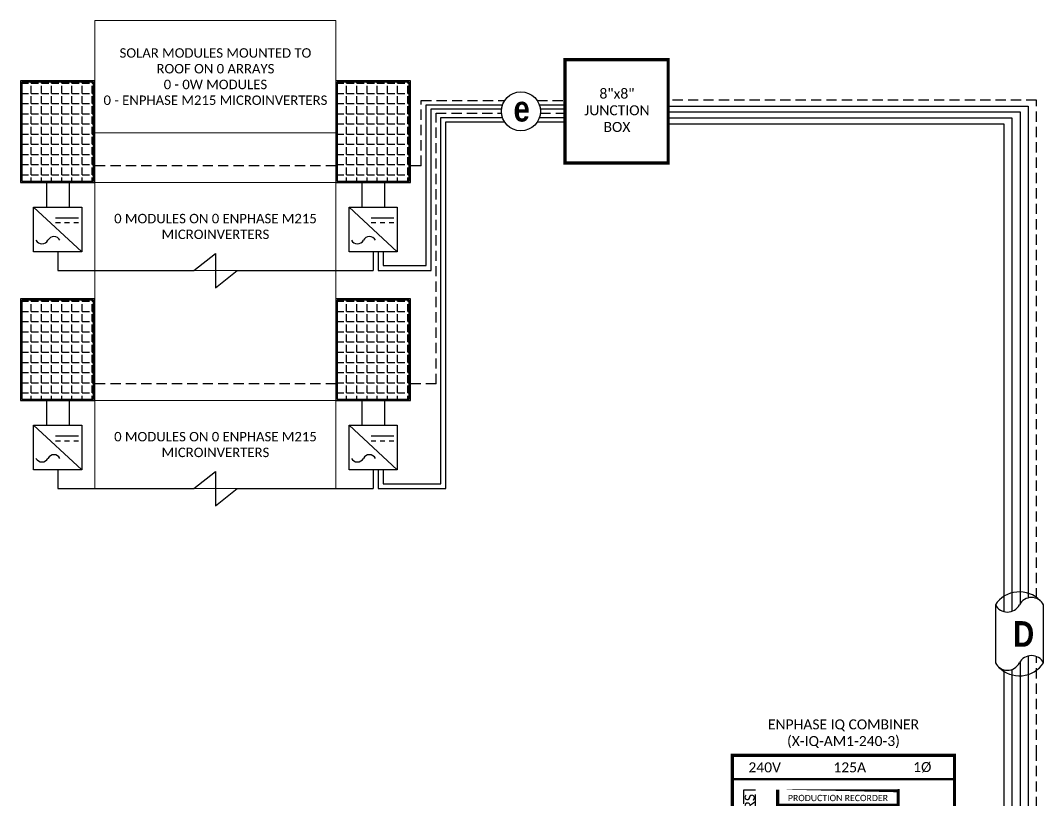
# Model space of a CAD drawing. Header units: feet. Extents: x 11968 to 12503, y 15297 to 15867.
# Drawn here: x 12128.4 to 12502.7, y 15582 to 15867.3 of the extents above; entities that cross this region are included whole.
import ezdxf

# ---------------------------------------------------------------- set-up
doc = ezdxf.new("R2010")
doc.units = ezdxf.units.FT
doc.header["$MEASUREMENT"] = 0
doc.linetypes.add('DASHED', pattern=[0.75, 0.5, -0.25])
doc.linetypes.add('HIDDEN', pattern=[0.375, 0.25, -0.125])
for name, color, linetype in [('E - MODULE', 7, 'Continuous'), ('ONE LINE BLOCKS', 7, 'Continuous'), ('TABLES', 7, 'Continuous'), ('TEXT', 7, 'Continuous'), ('Z - TITLEBLOCK TXT', 7, 'Continuous')]:
    doc.layers.add(name, color=color, linetype=linetype)
doc.styles.add('ONE LINE TXT', font='techb___.ttf')
doc.styles.get("Standard").update_dxf_attribs({"font": 'calibri.ttf'})

# ---------------------------------------------------------------- blocks, each defined once
blk = doc.blocks.new('*T27')
at = {"layer": 'Defpoints', "color": 8, "linetype": 'ByBlock', "lineweight": 0, "transparency": 16777216}
for p, q in [((0, 0), (88.16386767174117, 0)), ((0, 0), (0, -171.2132241355685)), ((88.16386767174117, 0), (88.16386767174117, -171.2132241355685)), ((0, -41.07609801769286), (88.16386767174117, -41.07609801769286)), ((0, -59.23865719003152), (88.16386767174117, -59.23865719003152)), ((0, -91.4600930094839), (88.16386767174117, -91.4600930094839)), ((0, -138.9917883161179), (88.16386767174117, -138.9917883161179)), ((0, -171.2132241355685), (88.16386767174117, -171.2132241355685))]:
    blk.add_line(p, q, dxfattribs=at)
at = {"color": 0, "linetype": 'Continuous', "transparency": 16777216, "char_height": 3.454398339822651, "width": 83.57399169750818, "attachment_point": 5}
for s, insert in [('{\\fCalibri|b0|i0|c0;SOLAR MODULES MOUNTED TO ROOF ON 0 ARRAYS^J0 - 0W MODULES^J0 - ENPHASE M215 MICROINVERTERS', (44.08193383587059, -20.53804900884643)), ('{\\fCalibri|b0|i0|c0;', (44.08193383587059, -50.15737760386401)), ('{\\fCalibri|b0|i0|c0;0 MODULES ON 0 ENPHASE M215 MICROINVERTERS', (44.08193383587059, -75.3493750997568)), ('{\\fCalibri|b0|i0|c0;', (44.08193383587059, -115.2259406628018)), ('{\\fCalibri|b0|i0|c0;0 MODULES ON 0 ENPHASE M215 MICROINVERTERS', (44.08193383587059, -155.1025062258432))]:
    blk.add_mtext(s, dxfattribs=dict(at, insert=insert))
blk = doc.blocks.new('8x8box')
at = {"lineweight": 50, "const_width": 1.185332763664635}
blk.add_lwpolyline([(37.78118564276792, 0), (0, 0), (0, 37.78118564293254), (37.78118564276792, 37.78118564293254)], close=True, dxfattribs=at)
at = {"color": 1, "insert": (19.03384073957204, 19.25851695775782), "char_height": 3.65759824216516, "attachment_point": 5}
blk.add_mtext_dynamic_manual_height_columns('8"x8"  JUNCTION BOX ', width=0.4766917546635341, gutter_width=7.170123602891181, heights=[0], dxfattribs=at)
blk = doc.blocks.new('ENPHASE COMBINER 2 CKT')
h = blk.add_hatch(color=1)
h.dxf.hatch_style = 1
h.paths.add_polyline_path([(80.12294439614925, 122.7809339345404), (80.89259607750864, 122.7809339345404), (80.89259607750864, 119.7035364200055), (80.12294439614925, 119.7035364200055)])
h.paths.add_polyline_path([(75.8433378523041, 123.1046861636132), (76.6129895336635, 123.1046861636132), (76.6129895336635, 119.3747755325967), (75.8433378523041, 119.3747755325967)])
at = {"layer": 'ONE LINE BLOCKS', "linetype": 'Continuous'}
h = blk.add_hatch(color=1, dxfattribs=at)
h.dxf.hatch_style = 1
edge = h.paths.add_edge_path()
edge.add_arc((52.79751627004589, 104.4065648462492), 0.2909504558996183, 0, 360)
h = blk.add_hatch(color=1, dxfattribs=at)
h.dxf.hatch_style = 1
edge = h.paths.add_edge_path()
edge.add_arc((52.79751627004589, 101.0276179600842), 0.2909504558996183, 0, 360)
h = blk.add_hatch(color=1, dxfattribs=at)
h.dxf.hatch_style = 1
edge = h.paths.add_edge_path()
edge.add_arc((59.47412558006181, 104.4065648462492), 0.2909504558996183, 0, 360)
h = blk.add_hatch(color=1, dxfattribs=at)
h.dxf.hatch_style = 1
edge = h.paths.add_edge_path()
edge.add_arc((59.47412558006181, 101.0276179600842), 0.2909504558996183, 0, 360)
h = blk.add_hatch(color=1, dxfattribs=at)
h.dxf.hatch_style = 1
edge = h.paths.add_edge_path()
edge.add_arc((52.79751627033693, 60.7256110232629), 0.2909504558996183, 0, 360)
h = blk.add_hatch(color=1, dxfattribs=at)
h.dxf.hatch_style = 1
edge = h.paths.add_edge_path()
edge.add_arc((59.4741255803383, 60.7256110232629), 0.2909504558996183, 0, 360)
h = blk.add_hatch(color=1, dxfattribs=at)
h.dxf.hatch_style = 1
edge = h.paths.add_edge_path()
edge.add_arc((52.79751627033693, 57.34666413709783), 0.2909504558996183, 0, 360)
h = blk.add_hatch(color=1, dxfattribs=at)
h.dxf.hatch_style = 1
edge = h.paths.add_edge_path()
edge.add_arc((59.4741255803383, 57.34666413709783), 0.2909504558996183, 0, 360)
h = blk.add_hatch(color=1, dxfattribs=at)
h.dxf.hatch_style = 1
edge = h.paths.add_edge_path()
edge.add_arc((52.79751627033693, 46.16529308230383), 0.2909504558996183, 0, 360)
h = blk.add_hatch(color=1, dxfattribs=at)
h.dxf.hatch_style = 1
edge = h.paths.add_edge_path()
edge.add_arc((59.4741255803383, 46.16529308230383), 0.2909504558996183, 0, 360)
h = blk.add_hatch(color=1, dxfattribs=at)
h.dxf.hatch_style = 1
edge = h.paths.add_edge_path()
edge.add_arc((52.79751627033693, 42.78634619613877), 0.2909504558996183, 0, 360)
h = blk.add_hatch(color=1, dxfattribs=at)
h.dxf.hatch_style = 1
edge = h.paths.add_edge_path()
edge.add_arc((59.4741255803383, 42.78634619613877), 0.2909504558996183, 0, 360)
at = {"color": 7, "linetype": 'Continuous'}
for p, q in [((107.2877252991475, 165.1621127721846), (107.2877252994076, 60.72561102279724)), ((113.2877252991434, 165.1621127721846), (113.2877252994513, 46.16529308223835)), ((39.94475083751604, 104.4065648463147), (39.94475083751604, 89.84624690518831)), ((39.94475083723955, 89.84624690495548), (39.94475083738507, 104.4065648459509)), ((48.60108009217947, 104.4065648462492), (39.94475083723955, 104.4065648462492)), ((39.94475083723955, 104.4065648462492), (39.94475083723955, 89.84624690512283)), ((48.60108009245596, 89.84624690502096), (39.94475083751604, 89.84624690502096)), ((39.94475083751604, 89.84624690502096), (39.94475083751604, 75.28592896389455)), ((39.94475083751604, 89.84624690518831), (39.94475083751604, 89.84624690502096)), ((39.94475083723955, 89.84624690512283), (39.94475083723955, 89.84624690495548)), ((48.60108009245596, 75.28592896389455), (39.94475083751604, 75.28592896389455)), ((39.94475083751604, 75.28592896389455), (39.94475083751604, 60.72561102276813)), ((48.60108009245596, 60.72561102276813), (39.94475083751604, 60.72561102276813)), ((39.94475083751604, 60.72561102276813), (39.94475083751604, 46.16529308164172)), ((107.2877252994076, 60.72561102280451), (63.67056175821926, 60.72561102276813)), ((29.53408595873043, 46.16529308164172), (1.335770017059986, 46.16529308164172)), ((1.335770017059986, 46.16529308164172), (1.335770017089089, 8.999999999992724)), ((48.60108009245596, 46.16529308164172), (37.77298121034983, 46.16529308164172)), ((113.2877252994513, 46.16529308234021), (63.67056175821926, 46.16529308230383)), ((1.335770017089089, 8.999999999992724), (0, 8.999999999992724))]:
    blk.add_line(p, q, dxfattribs=at)
at = {"color": 10, "linetype": 'Continuous'}
for p, q in [((110.2877252991452, 165.1621127721846), (110.2877252993931, 57.3466641366249)), ((116.2877252991443, 165.1621127721846), (116.2877252994222, 42.78634619605145)), ((71.50443647209613, 118.7194143753732), (71.50443647209613, 129.0722025027208)), ((73.05310102897056, 101.0276179600878), (73.05310102897056, 130.6208670596025)), ((33.65353358458378, 86.4673000188559), (33.65353358458378, 101.0276179599823)), ((35.82530321166269, 101.0276179601497), (33.65353358458378, 101.0276179601497)), ((33.65353358445282, 101.0276179601497), (33.6535335843073, 86.46730001879041)), ((33.6535335843073, 86.46730001895776), (33.6535335843073, 101.0276179600842)), ((44.0641984630056, 101.0276179600842), (48.60108009217947, 101.0276179600842)), ((63.67056175794278, 101.0276179600842), (73.05310102897056, 101.0276179600878)), ((33.65353358458378, 71.90698207772948), (33.65353358458378, 86.4673000188559)), ((35.82530321166269, 86.4673000188559), (33.65353358458378, 86.4673000188559)), ((44.06419846328208, 86.4673000188559), (48.60108009245596, 86.4673000188559)), ((33.65353358458378, 57.34666413660307), (33.65353358458378, 71.90698207772948)), ((35.82530321166269, 71.90698207772948), (33.65353358458378, 71.90698207772948)), ((44.06419846328208, 71.90698207772948), (48.60108009245596, 71.90698207772948)), ((33.65353358458378, 42.78634619547665), (33.65353358458378, 57.34666413660307)), ((35.82530321166269, 57.34666413660307), (33.65353358458378, 57.34666413660307)), ((44.06419846328208, 57.34666413660307), (48.60108009245596, 57.34666413660307)), ((110.2877252993931, 57.3466641366249), (63.67056175821926, 57.34666413660307)), ((33.65353358458378, 42.78634619547665), (4.62992126334575, 42.78634619547665)), ((4.62992126334575, 5.999999999992724), (4.62992126334575, 42.78634619547665)), ((33.65353358458378, 42.78634619547665), (48.60108009245596, 42.78634619547665)), ((116.2877252994367, 42.78634619616059), (63.67056175821926, 42.78634619613877)), ((0, 5.999999999992724), (4.62992126334575, 5.999999999992724))]:
    blk.add_line(p, q, dxfattribs=at)
at = {"linetype": 'Continuous'}
for p, q in [((71.50443647209613, 104.4065648462492), (71.50443647209613, 129.0722025027208)), ((73.05310102897056, 121.2389651663834), (74.10974733570765, 121.2389651663834)), ((63.67056175794278, 104.4065648462492), (71.50443647209613, 104.4065648462492))]:
    blk.add_line(p, q, dxfattribs=at)
at = {"color": 253, "linetype": 'Continuous'}
for p, q in [((82.62618659410509, 121.2389651663834), (83.68283290084219, 121.2389651663834)), ((83.68283290084219, 53.66306618427188), (83.6828329009586, 47.65504331269767)), ((83.68283290111867, 14.70725924326689), (80.31544179387856, 14.70725924326689)), ((83.68283290113322, 2.999999999992724), (83.68283290113322, 14.63579237795057)), ((0, 2.999999999992724), (83.68283290113322, 2.999999999992724))]:
    blk.add_line(p, q, dxfattribs=at)
at = {"linetype": 'Continuous', "flags": 128}
for points in [[(29.00265750427207, 141.7425102627312), (26.32576006944873, 141.7425102627312), (26.32576006944873, 135.2668607309024), (20.16974067485717, 135.2668607309024)], [(29.00265750418475, 137.6035858927571), (27.26779325721145, 137.6035858927571), (27.26779325721145, 133.7181961738534), (20.9075920752075, 133.7181961738534)], [(29.0026575041411, 133.4646615231541), (28.20982644497417, 133.4646615231541), (28.20982644497417, 132.1695316168043), (20.54011548825656, 132.1695316168043)], [(29.00265750405379, 125.1868127834896), (27.26779325721145, 125.1868127834896), (27.26779325721145, 129.0722025027208), (18.25272111897357, 129.0722025027208)], [(29.00265750409744, 129.3257371533255), (28.20982644497417, 129.3257371533255), (28.20982644497417, 130.6208670596025), (18.78640186149278, 130.6208670596025)], [(29.00265750396647, 121.0478884135737), (26.32576006944873, 121.0478884136101), (26.32576006944873, 127.5235379458391), (18.80066217720741, 127.5235379458391)], [(64.27149907180865, 125.1868127834896), (66.00636331865098, 125.1868127834896), (66.00636331865098, 129.0722025027208), (68.70101898282883, 129.0722025027208)], [(71.50443647209613, 129.0722025027208), (68.70101898287248, 129.0722025027208)]]:
    blk.add_lwpolyline(points, dxfattribs=at)
at = {"color": 253, "linetype": 'Continuous', "flags": 128}
for points in [[(64.27149907172134, 133.4646615231541), (65.06433013088827, 133.4646615231541), (65.06433013088827, 132.1695316168043), (68.70101898282883, 132.1695316168043)], [(68.70101898287248, 132.1695316168043), (83.68283290084219, 132.1695316168043), (83.68283290115141, 62.21536125369312)], [(80.31544179387856, 36.45962486734788), (83.68283290113322, 36.45962486734788), (83.68283290113322, 39.10274824293447)]]:
    blk.add_lwpolyline(points, dxfattribs=at)
at = {"color": 10, "linetype": 'Continuous', "flags": 128}
for points in [[(64.27149907176499, 129.3257371533255), (65.06433013088827, 129.3257371533255), (65.06433013088827, 130.6208670596025), (68.70101898282883, 130.6208670596025)], [(73.05310102897056, 130.6208670596025), (68.70101898287248, 130.6208670596025)]]:
    blk.add_lwpolyline(points, dxfattribs=at)
at = {"color": 1}
for points in [[(82.62618659410509, 123.7660828801745), (74.10974733570765, 123.7660828801745), (74.10974733570765, 118.7118474525996), (82.62618659410509, 118.7118474525996)], [(75.8433378523041, 123.1046861636132), (76.6129895336635, 123.1046861636132), (76.6129895336635, 119.3747755325967), (75.8433378523041, 119.3747755325967)], [(80.12294439614925, 122.7809339345404), (80.89259607750864, 122.7809339345404), (80.89259607750864, 119.7035364200055), (80.12294439614925, 119.7035364200055)]]:
    blk.add_lwpolyline(points, close=True, dxfattribs=at)
at = {"linetype": 'Continuous'}
for centre, start, end in [((18.43041443452239, 133.4880651943386), 297.6639225845164, 62.33607741548364), ((20.74054928311671, 129.0811667037706), 117.6639225845164, 242.3360774154836)]:
    blk.add_arc(centre, 2.487844314100782, start, end, dxfattribs=at)
at = {"color": 10, "linetype": 'Continuous'}
for centre in [(39.94475083751604, 98.86816737634945), (39.94475083751604, 84.30784943506296), (39.94475083751604, 69.74753149393655), (39.94475083751604, 55.18721355281014)]:
    blk.add_arc(centre, 4.651137018526943, 27.66392258451638, 152.3360774154836, dxfattribs=at)
at = {"color": 253, "linetype": 'Continuous'}
for centre in [(87.26098080087104, 57.9392137186951), (87.26098080090014, 43.37889577788155)]:
    blk.add_arc(centre, 5.575713419222151, 129.9215498685239, 230.0784501314761, dxfattribs=at)
at = {"color": 7, "linetype": 'Continuous'}
blk.add_arc((33.65353358458378, 44.00584249801614), 4.651137018526943, 27.66392258451638, 152.3360774154836, dxfattribs=at)
at = {"layer": 'E - MODULE', "color": 10, "linetype": 'DASHED', "ltscale": 10}
for points in [[(16.53566520762979, 115.7593352005133), (16.53566520762979, 152.358845447925), (12.0960820659966, 152.358845447925), (12.0960820659966, 115.7593352005133)], [(71.71861526661087, 39.69672696405178), (71.71861526661087, 92.93586613677326), (76.90218559280038, 92.93586613677326), (76.90218559280038, 39.69672696405178)]]:
    blk.add_lwpolyline(points, close=True, dxfattribs=at)
at = {"layer": 'ONE LINE BLOCKS', "lineweight": 50}
for p, q in [((8.036370043104398, 156.4590646480065), (89.28772529914568, 156.4590646480065)), ((24.57313759301906, 147.0860507033285), (68.70101898285793, 147.0860507033722))]:
    blk.add_line(p, q, dxfattribs=at)
for points, const_width in [([(8.036370043409988, 6.005810639115225), (8.036370043104398, 165.1621127732869), (89.28772529914568, 165.1621127732869), (89.28772529945127, 6.005810639115225)], 1.185332763664635), ([(68.70101898288704, 116.2091453192625), (68.70101898285793, 152.1987752751666), (24.5731375930045, 152.198775275232), (24.57313759304816, 116.2091453193279)], 1.127694050973034)]:
    blk.add_lwpolyline(points, close=True, dxfattribs=dict(at, const_width=const_width))
at = {"layer": 'TEXT', "color": 92, "linetype": 'HIDDEN', "ltscale": 15}
for p, q in [((119.2877252994513, 3.856257535517216e-10), (119.2877252991498, 165.1621127721846)), ((85.85797500910121, 53.66306618427188), (85.85797500921763, 47.65504331269767)), ((14.30860661939369, 18.98554557104217), (40.9861538932746, 18.98554557104944)), ((40.9861538932746, 0), (40.9861538932746, 18.98554557104217)), ((22.14187300650519, 14.63507244607899), (14.30860661939369, 14.63507244607899)), ((22.14187300650519, 0), (22.14187300650519, 14.63507244607899)), ((0, 0), (22.14187300650519, 0)), ((40.9861538932746, 0), (119.2877252994513, 0))]:
    blk.add_line(p, q, dxfattribs=at)
at = {"layer": 'TEXT', "color": 92, "linetype": 'HIDDEN', "ltscale": 15, "flags": 128}
for points in [[(64.27149907180865, 137.603585892859), (66.00636331865098, 137.603585892859), (66.00636331865098, 133.7181961736278), (68.70101898282883, 133.7181961736278)], [(68.70101898287248, 133.7181961736278), (85.85797500908666, 133.7181961736205), (85.85797500939589, 62.21536125367857)], [(85.85797500939225, 39.10274824291264), (85.85797500936314, 8.518736889353022), (45.33662701808498, 8.518736889353022), (45.33662701808498, 23.33601869584527), (14.30860661939369, 23.33601869584527)]]:
    blk.add_lwpolyline(points, dxfattribs=at)
at = {"layer": 'TEXT', "color": 92, "flags": 128}
for points in [[(17.40091172550456, 38.50128036672686), (17.39694133991725, 34.99799509015429)], [(15.05590299883625, 34.99799509015429), (19.73797968117287, 34.99799509015429)], [(18.92656458439888, 34.1305662598752), (15.86731809552293, 34.1305662598752)], [(18.11514948771219, 33.26313742927596), (16.67873319223872, 33.26313742927596)]]:
    blk.add_lwpolyline(points, dxfattribs=at)
at = {"layer": 'TEXT', "color": 92, "linetype": 'HIDDEN', "ltscale": 15}
for centre in [(89.43612290913006, 57.9392137186951), (89.43612290913006, 43.37889577788155)]:
    blk.add_arc(centre, 5.575713419222151, 129.9215498685239, 230.0784501314761, dxfattribs=at)
at = {"layer": 'Z - TITLEBLOCK TXT', "color": 1, "linetype": 'Continuous'}
for p, q in [((33.32065006873745, 144.212610057235), (29.00265750431572, 144.2126100569876)), ((29.00265750431572, 144.2126100569876), (29.00265750393737, 118.5777886193537)), ((33.32065006843186, 118.5777886191281), (33.32065006873745, 144.212610057235)), ((59.95350650716864, 140.0736856874064), (64.27149907159037, 140.073685687159)), ((59.95350650738692, 122.7167129889567), (59.95350650716864, 140.0736856874064)), ((64.27149907159037, 140.073685687159), (64.27149907188141, 122.7167129891823)), ((64.27149907188141, 122.7167129891823), (59.95350650738692, 122.7167129889567)), ((29.00265750393737, 118.5777886193537), (33.32065006843186, 118.5777886191281)), ((9.769912763993489, 12.03872087958734), (9.769912763993489, 38.98378963707364)), ((9.769912763993489, 38.98378963707364), (14.30860661939369, 38.98378963707364)), ((14.30860661939369, 38.98378963707364), (14.30860661939369, 12.03872087958734)), ((75.77674793859478, 12.110907676848), (75.77674793859478, 39.05597643359215)), ((75.77674793859478, 39.05597643359215), (80.31544179387856, 39.05597643359215)), ((80.31544179387856, 39.05597643359215), (80.31544179387856, 12.110907676848)), ((14.30860661939369, 12.03872087958734), (9.769912763993489, 12.03872087958734)), ((80.31544179387856, 12.110907676848), (75.77674793859478, 12.110907676848))]:
    blk.add_line(p, q, dxfattribs=at)
at = {"layer": 'Z - TITLEBLOCK TXT', "color": 4, "linetype": 'Continuous'}
for p, q in [((31.90943707322003, 140.9947269759869), (30.41387049955665, 142.4902935494756)), ((31.90943707322003, 136.8558026061219), (30.41387049955665, 138.3513691796106)), ((61.3647195026424, 136.8558026061219), (62.86028607630578, 138.3513691796106)), ((31.90943707310362, 132.7168782362787), (30.41387049960031, 134.2124448097893)), ((61.36471950275882, 132.7168782362787), (62.86028607626213, 134.2124448097893)), ((31.90943707314727, 128.5779538664501), (30.41387049961486, 130.0735204402008)), ((61.36471950271516, 128.5779538664501), (62.86028607624758, 130.0735204402008)), ((31.90943707319093, 124.4390294966288), (30.41387049949844, 125.9345960703577)), ((61.36471950267151, 124.4390294966288), (62.86028607636399, 125.9345960703577)), ((31.90943707319093, 120.3001051267493), (30.41387049949844, 121.7956717004781)), ((12.82526368752588, 37.17344206615235), (11.25325569603592, 35.60143407451687)), ((78.83209886209806, 37.245628863413), (77.26009087063721, 35.67362087177753)), ((12.82526368752588, 32.82296894134925), (11.25325569603592, 31.25096094988112)), ((78.83209886201075, 32.89515573852987), (77.2600908705499, 31.32314774689439)), ((12.82526368752588, 28.47249581638607), (11.25325569603592, 26.90048782491067)), ((78.83209886201075, 28.54468261355942), (77.2600908705499, 26.97267462209129)), ((12.82526368752588, 24.12202269174304), (11.25325569603592, 22.55001470027491)), ((78.83209886201075, 24.19420948875631), (77.2600908705499, 22.62220149712084)), ((12.82526368752588, 19.77154956677987), (11.25325569603592, 18.19954157530447)), ((78.83209886201075, 19.84373636379314), (77.2600908705499, 18.27172837248509)), ((12.82526368752588, 15.42107644214411), (11.25325569603592, 13.84906845050864)), ((78.83209886201075, 15.49326323899004), (77.2600908705499, 13.92125524752191))]:
    blk.add_line(p, q, dxfattribs=at)
at = {"layer": 'Z - TITLEBLOCK TXT', "color": 1, "linetype": 'Continuous', "flags": 128}
for points in [[(48.60108009217947, 104.4065648462492), (52.79751627004589, 104.4065648462492)], [(48.60108009217947, 104.4065648462492), (52.79751627004589, 104.4065648462492)], [(59.47412558006181, 104.4065648462492), (63.67056175794278, 104.4065648462492)], [(48.60108009217947, 101.0276179600842), (52.79751627004589, 101.0276179600842)], [(48.60108009217947, 101.0276179600842), (52.79751627004589, 101.0276179600842)], [(59.47412558006181, 101.0276179600842), (63.67056175794278, 101.0276179600842)], [(48.60108009245596, 60.7256110232629), (52.79751627033693, 60.7256110232629)], [(48.60108009245596, 60.7256110232629), (52.79751627033693, 60.7256110232629)], [(59.4741255803383, 60.7256110232629), (63.67056175821926, 60.7256110232629)], [(48.60108009245596, 57.34666413709783), (52.79751627033693, 57.34666413709783)], [(48.60108009245596, 57.34666413709783), (52.79751627033693, 57.34666413709783)], [(59.4741255803383, 57.34666413709783), (63.67056175821926, 57.34666413709783)], [(48.60108009245596, 46.16529308230383), (52.79751627033693, 46.16529308230383)], [(48.60108009245596, 46.16529308230383), (52.79751627033693, 46.16529308230383)], [(59.4741255803383, 46.16529308230383), (63.67056175821926, 46.16529308230383)], [(48.60108009245596, 42.78634619613877), (52.79751627033693, 42.78634619613877)], [(48.60108009245596, 42.78634619613877), (52.79751627033693, 42.78634619613877)], [(59.4741255803383, 42.78634619613877), (63.67056175821926, 42.78634619613877)]]:
    blk.add_lwpolyline(points, dxfattribs=at)
at = {"layer": 'Z - TITLEBLOCK TXT', "color": 4, "linetype": 'Continuous'}
for centre, radius in [((31.16165378649021, 141.7425102626221), 1.05752526602515), ((31.16165378649021, 137.6035858927571), 1.05752526602515), ((62.11250278937223, 137.6035858927571), 1.05752526602515), ((31.16165378634469, 133.4646615231541), 1.05752526602515), ((62.11250278951775, 133.4646615231541), 1.05752526602515), ((31.16165378638834, 129.3257371533255), 1.05752526602515), ((62.11250278947409, 129.3257371533255), 1.05752526602515), ((31.161653786432, 125.1868127835041), 1.05752526602515), ((62.11250278943044, 125.1868127835041), 1.05752526602515), ((31.161653786432, 121.0478884136246), 1.05752526602515), ((12.0392596917809, 36.38743807058199), 1.111577510887078), ((78.04609486626578, 36.45962486734788), 1.111577510887078), ((12.0392596917809, 32.03696494561154), 1.111577510887078), ((78.04609486620757, 32.10915174246475), 1.111577510887078), ((12.0392596917809, 27.68649182080844), 1.111577510887078), ((78.04609486620757, 27.75867861782899), 1.111577510887078), ((12.0392596917809, 23.33601869584527), 1.111577510887078), ((78.04609486620757, 23.40820549285854), 1.111577510887078), ((12.0392596917809, 18.98554557104217), 1.111577510887078), ((78.04609486620757, 19.05773236822279), 1.111577510887078), ((12.0392596917809, 14.63507244607899), 1.111577510887078), ((78.04609486620757, 14.70725924325234), 1.111577510887078)]:
    blk.add_circle(centre, radius, dxfattribs=at)
at = {"layer": 'Z - TITLEBLOCK TXT', "color": 1, "linetype": 'Continuous'}
for centre in [(52.79751627004589, 104.4065648462492), (52.79751627004589, 101.0276179600842), (59.47412558006181, 104.4065648462492), (59.47412558006181, 101.0276179600842), (52.79751627033693, 60.7256110232629), (59.4741255803383, 60.7256110232629), (52.79751627033693, 57.34666413709783), (59.4741255803383, 57.34666413709783), (52.79751627033693, 46.16529308230383), (59.4741255803383, 46.16529308230383), (52.79751627033693, 42.78634619613877), (59.4741255803383, 42.78634619613877)]:
    blk.add_circle(centre, 0.2909504558996183, dxfattribs=at)
for centre in [(56.13582092506113, 103.2130767239723), (56.13582092506113, 99.83412983780727), (56.13582092533761, 59.53212290097872), (56.13582092533761, 56.15317601481365), (56.13582092533761, 44.97180496001965), (56.13582092533761, 41.59285807385459)]:
    blk.add_arc(centre, 3.932007672516098, 40.33920141256161, 139.6607985874384, dxfattribs=at)
at = {"color": 1, "char_height": 3.65759824216516, "attachment_point": 5}
for s, width, insert, rotation in [('TO CT METERS', 50.82710468216652, (14.36856418893149, 134.0678060713617), 90.00000000000003), ('CT METERS', 34.0747479314325, (74.31659243967442, 66.31629655041615), 90)]:
    blk.add_mtext_dynamic_manual_height_columns(s, width=width, gutter_width=7.170123602891181, heights=[0], dxfattribs=dict(at, insert=insert, rotation=rotation))
at = {"layer": 'TABLES', "color": 1, "linetype": 'Continuous'}
for s, p in [('2p10A', (48.10475410314393, 95.79182649393624)), ('2pm2A', (48.10475410343497, 52.11087267094263)), ('2pm1A', (48.10475410343497, 37.55055472998356))]:
    blk.add_text(s, height=3.657598242165161, dxfattribs=at).set_placement(p)
at = {"layer": 'TABLES', "color": 4, "linetype": 'Continuous'}
blk.add_text('ISOLATED NEUTRAL', height=1.874334766554741, rotation=90, dxfattribs=at).set_placement((75.12021464415011, 12.4717557680051))
at = {"layer": 'TEXT', "color": 1}
blk.add_text('CT INPUTS ', height=2.304286892564051, rotation=90, dxfattribs=at).set_placement((36.78748457389884, 123.5936897276042))
at = {"layer": 'TEXT', "color": 1, "attachment_point": 5}
for s, width, gutter_width, insert, char_height in [('ENPHASE IQ COMBINER\\P(X-IQ-AM1-240-3)', 82.89894659986845, 7.170123602891181, (48.66204767112504, 173.008182375117), 3.65759824216516), ('240V', 0.1480620958035672, 0.75, (19.82731099474768, 160.7152042070811), 3.65759824216516), ('125A', 0.1480620958035672, 0.75, (50.95377607138653, 160.7152042070811), 3.65759824216516), ('1Ø', 0.1480620958035672, 0.75, (77.4967843475024, 160.7152042070811), 3.65759824216516), ('PRODUCTION RECORDER', 50.82710468216652, 7.170123602891181, (46.6370782879676, 149.5215282520294), 2.304286892564051)]:
    blk.add_mtext_dynamic_manual_height_columns(s, width=width, gutter_width=gutter_width, heights=[0], dxfattribs=dict(at, insert=insert, char_height=char_height))
at = {"layer": 'TEXT', "color": 1, "insert": (59.0625656159682, 130.2272184328467), "char_height": 2.304286892564051, "width": 2.36100780068864, "attachment_point": 7, "rotation": 90.00000000000001}
blk.add_mtext('\\pi-5.6544;VOLTAGE\\P\\pi-7.0609;REFERENCE', dxfattribs=at)

msp = doc.modelspace()

# ---------------------------------------------------------------- hatches: boundary and pattern name
at = {"linetype": 'Continuous'}
h = msp.add_hatch(dxfattribs=at)
h.set_pattern_fill('ANGLE', color=256, scale=13.54666015616726)
h.set_pattern_definition([(0, (12191.8716753326, 3826.409880243798), (0, 3.725331542945997), [2.709332031233452, -1.015999511712544]), (90, (12191.8716753326, 3826.409880243798), (-3.725331542945997, 2.281107674915743e-16), [2.709332031233452, -1.015999511712544])])
h.paths.add_polyline_path([(12128.86029546877, 15844.7071989472), (12128.86029546877, 15808.52423682194), (12155.09820645138, 15808.52423682194), (12155.09820645138, 15844.7071989472)])
h = msp.add_hatch(dxfattribs=at)
h.set_pattern_fill('ANGLE', color=256, scale=13.54666015616726)
h.set_pattern_definition([(0, (12307.29153610532, 3826.409880243798), (0, 3.725331542945997), [2.709332031233452, -1.015999511712544]), (90, (12307.29153610532, 3826.409880243798), (-3.725331542945997, 2.281107674915743e-16), [2.709332031233452, -1.015999511712544])])
h.paths.add_polyline_path([(12244.28015624157, 15844.7071989472), (12244.28015624157, 15808.52423682194), (12270.51806722417, 15808.52423682194), (12270.51806722417, 15844.7071989472)])
h = msp.add_hatch(dxfattribs=at)
h.set_pattern_fill('ANGLE', color=256, scale=13.54666015616726)
h.set_pattern_definition([(0, (12191.8716753326, 3746.656749117503), (0, 3.725331542945997), [2.709332031233452, -1.015999511712544]), (90, (12191.8716753326, 3746.656749117503), (-3.725331542945997, 2.281107674915743e-16), [2.709332031233452, -1.015999511712544])])
h.paths.add_polyline_path([(12128.86029546877, 15764.95406782091), (12128.86029546877, 15728.77110569613), (12155.09820645138, 15728.77110569613), (12155.09820645138, 15764.95406782091)])
h = msp.add_hatch(dxfattribs=at)
h.set_pattern_fill('ANGLE', color=256, scale=13.54666015616726)
h.set_pattern_definition([(0, (12307.29153610532, 3746.656749117503), (0, 3.725331542945997), [2.709332031233452, -1.015999511712544]), (90, (12307.29153610532, 3746.656749117503), (-3.725331542945997, 2.281107674915743e-16), [2.709332031233452, -1.015999511712544])])
h.paths.add_polyline_path([(12244.28015624157, 15764.95406782091), (12244.28015624157, 15728.77110569613), (12270.51806722417, 15728.77110569613), (12270.51806722417, 15764.95406782091)])

# ---------------------------------------------------------------- linework, layer by layer
at = {"color": 92, "linetype": 'HIDDEN', "ltscale": 15}
for p, q in [((12274.99837897753, 15837.99399848495), (12305.50817282099, 15837.99399848495)), ((12274.99837897753, 15814.06396380083), (12274.99837897753, 15837.99399848495)), ((12317.3721592364, 15837.99399848495), (12327.55557316619, 15837.99399848495)), ((12280.40475232974, 15833.33297968132), (12304.33336259122, 15833.33297968132)), ((12280.40475232973, 15734.31083267502), (12280.40475232974, 15833.33297968132)), ((12318.54696946617, 15833.33297968132), (12327.55557316619, 15833.33297968132)), ((12274.99837897753, 15814.06396380083), (12271.02710828321, 15814.06396380083)), ((12280.40475232973, 15734.31083267502), (12271.02710828321, 15734.31083267502))]:
    msp.add_line(p, q, dxfattribs=at)
at = {"color": 10, "linetype": 'Continuous'}
for p, q in [((12276.80050342837, 15836.44032554981), (12304.72284663613, 15836.44032554981)), ((12276.80050342837, 15777.59588439418), (12276.80050342837, 15836.44032554981)), ((12318.15748542126, 15836.44032554981), (12327.55557316619, 15836.44032554981)), ((12365.33675880896, 15835.97422367025), (12497.08224841096, 15835.97422367023)), ((12497.08224841096, 15835.97422367023), (12497.08224841137, 15656.07706575112)), ((12282.2068767805, 15831.77930674708), (12304.66099985742, 15831.77930674709)), ((12282.20687678049, 15697.84275326822), (12282.2068767805, 15831.77930674708)), ((12318.21933219996, 15831.77930674708), (12327.55557316619, 15831.77930674708)), ((12365.33675880896, 15831.6239394538), (12491.08224841097, 15831.62393945378)), ((12491.08224841097, 15831.62393945378), (12491.08224841139, 15651.16536184186)), ((12261.00336063415, 15777.59588439418), (12276.80050342837, 15777.59588439418)), ((12261.00336063415, 15697.84275326822), (12282.20687678049, 15697.84275326822)), ((12497.08224841142, 15634.83309528026), (12497.08224841151, 15598.53527529635)), ((12491.08224841143, 15629.921391371), (12491.08224841151, 15598.53527529635))]:
    msp.add_line(p, q, dxfattribs=at)
at = {"linetype": 'Continuous'}
for p, q in [((12278.60262787906, 15834.88665261586), (12304.35296509698, 15834.88665261586)), ((12278.60262787906, 15775.79375994334), (12278.60262787906, 15834.88665261586)), ((12318.5273669604, 15834.88665261586), (12327.55557316619, 15834.88665261586)), ((12284.00900123117, 15830.22563381254), (12305.39204783532, 15830.22563381254)), ((12284.00900123117, 15696.04062881738), (12284.00900123117, 15830.22563381254)), ((12317.48828422206, 15830.22563381254), (12327.55557316619, 15830.22563381254)), ((12137.82670126317, 15808.01519576315), (12137.82670126317, 15799.00462612059)), ((12146.13180065699, 15808.01519576283), (12146.13180065699, 15799.00462612059)), ((12253.24656203596, 15808.01519576283), (12253.24656203596, 15799.00462612059)), ((12261.55166142962, 15808.01519576283), (12261.55166142962, 15799.00462612059)), ((12133.15662123088, 15799.00462612059), (12150.80188068935, 15799.00462612059)), ((12133.15662123088, 15799.00462612059), (12150.80188068935, 15782.61262674847)), ((12133.15662123088, 15782.61262674847), (12133.15662123088, 15799.00462612059)), ((12150.80188068935, 15799.00462612059), (12150.80188068935, 15782.61262674847)), ((12248.57648200359, 15799.00462612059), (12266.22174146198, 15799.00462612059)), ((12248.57648200359, 15782.61262674847), (12248.57648200359, 15799.00462612059)), ((12248.57648200359, 15799.00462612059), (12266.22174146198, 15782.61262674847)), ((12266.22174146198, 15799.00462612059), (12266.22174146198, 15782.61262674847)), ((12150.80188068935, 15782.61262674847), (12133.15662123088, 15782.61262674847)), ((12266.22174146198, 15782.61262674847), (12248.57648200359, 15782.61262674847)), ((12259.20123618347, 15775.79375994334), (12278.60262787906, 15775.79375994334)), ((12137.82670126317, 15728.26206463686), (12137.82670126317, 15719.2514949943)), ((12146.13180065699, 15728.26206463686), (12146.13180065699, 15719.2514949943)), ((12253.24656203596, 15728.26206463686), (12253.24656203596, 15719.2514949943)), ((12261.55166142962, 15728.26206463686), (12261.55166142962, 15719.2514949943)), ((12133.15662123088, 15719.2514949943), (12150.80188068935, 15719.2514949943)), ((12133.15662123088, 15702.85949562217), (12133.15662123088, 15719.2514949943)), ((12133.15662123088, 15719.2514949943), (12150.80188068935, 15702.85949562217)), ((12150.80188068935, 15719.2514949943), (12150.80188068935, 15702.85949562217)), ((12248.57648200359, 15719.2514949943), (12266.22174146198, 15719.2514949943)), ((12248.57648200359, 15702.85949562217), (12248.57648200359, 15719.2514949943)), ((12248.57648200359, 15719.2514949943), (12266.22174146198, 15702.85949562217)), ((12266.22174146198, 15719.2514949943), (12266.22174146198, 15702.85949562217)), ((12150.80188068935, 15702.85949562217), (12133.15662123088, 15702.85949562217)), ((12266.22174146198, 15702.85949562217), (12248.57648200359, 15702.85949562217)), ((12259.20123618347, 15696.04062881738), (12284.00900123117, 15696.04062881738))]:
    msp.add_line(p, q, dxfattribs=at)
at = {"color": 7, "linetype": 'Continuous'}
for p, q in [((12365.33675880896, 15833.79908156203), (12494.0822484109, 15833.79908156202)), ((12494.0822484109, 15833.79908156202), (12494.08224841136, 15653.96154369998)), ((12365.33675880896, 15829.44879734557), (12488.08224841093, 15829.44879734557)), ((12488.08224841093, 15829.44879734557), (12488.08224841138, 15651.07137584945)), ((12149.57965806817, 15795.01144035034), (12141.18566247582, 15795.01144035034)), ((12142.93963686626, 15793.19609076242), (12141.18566247582, 15793.19609076242)), ((12146.2596474673, 15793.19609076242), (12144.50567307686, 15793.19609076242)), ((12149.57965806817, 15793.19609076242), (12147.82568367781, 15793.19609076242)), ((12264.99951884097, 15795.01144035034), (12256.60552324853, 15795.01144035034)), ((12258.35949763906, 15793.19609076242), (12256.60552324853, 15793.19609076242)), ((12261.67950823993, 15793.19609076242), (12259.92553384949, 15793.19609076242)), ((12264.99951884097, 15793.19609076242), (12263.24554445052, 15793.19609076242)), ((12191.73298627375, 15775.79375994334), (12199.68918134647, 15782.05793089211)), ((12199.68918134647, 15782.05793089211), (12199.68918134647, 15769.52958899474)), ((12199.68918134647, 15769.52958899474), (12207.64537641903, 15775.79375994334)), ((12149.57965806817, 15715.25830922454), (12141.18566247582, 15715.25830922454)), ((12142.93963686626, 15713.44295963628), (12141.18566247582, 15713.44295963628)), ((12146.2596474673, 15713.44295963628), (12144.50567307686, 15713.44295963628)), ((12149.57965806817, 15713.44295963628), (12147.82568367781, 15713.44295963628)), ((12264.99951884097, 15715.25830922454), (12256.60552324853, 15715.25830922454)), ((12258.35949763906, 15713.44295963628), (12256.60552324853, 15713.44295963628)), ((12261.67950823993, 15713.44295963628), (12259.92553384949, 15713.44295963628)), ((12264.99951884097, 15713.44295963628), (12263.24554445052, 15713.44295963628)), ((12191.73298627375, 15696.04062881738), (12199.68918134647, 15702.30479976597)), ((12199.68918134647, 15702.30479976597), (12199.68918134647, 15689.77645786877)), ((12199.68918134647, 15689.77645786877), (12207.64537641903, 15696.04062881738)), ((12485.02680050148, 15653.54987949764), (12485.02680050148, 15632.30590902676)), ((12502.65439446373, 15632.30590902676), (12502.65439446373, 15653.54987949764)), ((12494.08224841141, 15632.71757322921), (12494.0822484115, 15598.53527529635)), ((12488.08224841143, 15629.82740537857), (12488.08224841151, 15598.53527529635))]:
    msp.add_line(p, q, dxfattribs=at)
at = {"linetype": 'Continuous', "flags": 128}
for points in [[(12128.35125440966, 15845.21624000616), (12128.35125440966, 15808.01519576283), (12155.60724751058, 15808.01519576283), (12155.60724751058, 15845.21624000616), (12128.35125440966, 15845.21624000616)], [(12243.77111518237, 15845.21624000616), (12243.77111518237, 15808.01519576283), (12271.02710828329, 15808.01519576283), (12271.02710828329, 15845.21624000616), (12243.77111518237, 15845.21624000616)], [(12141.97925095999, 15782.61262674847), (12141.97925095999, 15775.79375994367)], [(12257.39911173279, 15782.61262674847), (12257.39911173279, 15775.79375994334)], [(12259.20123618347, 15782.61262674847), (12259.20123618347, 15775.79375994334)], [(12141.97925095999, 15775.79375994334), (12191.73298627375, 15775.79375994334)], [(12207.64537641903, 15775.79375994334), (12257.39911173279, 15775.79375994334)], [(12128.35125440966, 15765.46310888002), (12128.35125440966, 15728.26206463686), (12155.60724751058, 15728.26206463686), (12155.60724751058, 15765.46310888002), (12128.35125440966, 15765.46310888002)], [(12243.77111518237, 15765.46310888002), (12243.77111518237, 15728.26206463686), (12271.02710828329, 15728.26206463686), (12271.02710828329, 15765.46310888002), (12243.77111518237, 15765.46310888002)], [(12141.97925095999, 15702.85949562217), (12141.97925095999, 15696.04062881738)], [(12257.39911173279, 15702.85949562217), (12257.39911173279, 15696.04062881738)], [(12259.20123618347, 15702.85949562217), (12259.20123618347, 15696.04062881738)], [(12141.97925095999, 15696.04062881738), (12191.73298627375, 15696.04062881738)], [(12207.64537641903, 15696.04062881738), (12257.39911173279, 15696.04062881738)]]:
    msp.add_lwpolyline(points, dxfattribs=at)
for points in [[(12128.86029546877, 15844.7071989472), (12128.86029546877, 15808.52423682194), (12155.09820645138, 15808.52423682194), (12155.09820645138, 15844.7071989472)], [(12244.28015624157, 15844.7071989472), (12244.28015624157, 15808.52423682194), (12270.51806722417, 15808.52423682194), (12270.51806722417, 15844.7071989472)], [(12128.86029546877, 15764.95406782091), (12128.86029546877, 15728.77110569613), (12155.09820645138, 15728.77110569613), (12155.09820645138, 15764.95406782091)], [(12244.28015624157, 15764.95406782091), (12244.28015624157, 15728.77110569613), (12270.51806722417, 15728.77110569613), (12270.51806722417, 15764.95406782091)]]:
    msp.add_lwpolyline(points, close=True, dxfattribs=at)
at = {"color": 92, "linetype": 'HIDDEN', "ltscale": 15, "flags": 128}
for points in [[(12243.77111518237, 15814.06396380083), (12155.60724751058, 15814.06396380083)], [(12243.77111518237, 15734.31083267502), (12155.60724751058, 15734.31083267502)]]:
    msp.add_lwpolyline(points, dxfattribs=at)
at = {"color": 10, "linetype": 'Continuous', "flags": 128}
for points in [[(12261.00336063415, 15782.61262674847), (12261.00336063415, 15777.59588439418)], [(12261.00336063415, 15702.85949562217), (12261.00336063415, 15697.84275326822)]]:
    msp.add_lwpolyline(points, dxfattribs=at)
at = {"color": 7, "linetype": 'Continuous'}
msp.add_circle((12311.44016602869, 15834.02027412006), 7.139959995994927, dxfattribs=at)
at = {"linetype": 'Continuous'}
for centre, radius, start, end in [((12140.60759981484, 15785.72087088347), 2.476319970034579, 27.66392258472078, 152.3360774152792), ((12256.02746058764, 15785.72087088347), 2.476319970034579, 27.66392258472078, 152.3360774152792), ((12136.22111522806, 15788.02030458495), 2.476319970034579, 207.6639225847208, 332.3360774152792), ((12251.64097600077, 15788.02030458445), 2.476319970034579, 207.6639225847208, 332.3360774152792), ((12136.22111522806, 15708.26717345865), 2.476319970034579, 207.6639225847208, 332.3360774152792), ((12140.60759981484, 15705.96773975751), 2.476319970034579, 27.66392258472078, 152.3360774152792), ((12251.64097600077, 15708.26717345865), 2.476319970034579, 207.6639225847208, 332.3360774152792), ((12256.02746058764, 15705.96773975751), 2.476319970034579, 27.66392258472078, 152.3360774152792), ((12489.43369899204, 15655.86001434623), 4.975688628201564, 207.663922584522, 332.3360774154718), ((12498.24749597318, 15651.23974464905), 4.975688628201564, 27.66392258452193, 152.3360774154718), ((12498.24749597316, 15629.99577417817), 4.975688628201564, 27.66392258452193, 152.3360774154718), ((12489.43369899204, 15634.61604387536), 4.975688628201564, 207.663922584522, 332.3360774154718)]:
    msp.add_arc(centre, radius, start, end, dxfattribs=at)
at = {"color": 7, "linetype": 'Continuous'}
for centre, start, end in [((12493.8405974826, 15647.69987742636), 43.97323896271447, 146.4264841729555), ((12493.8405974826, 15638.15591109804), 223.9732389627144, 326.4264841729555)]:
    msp.add_arc(centre, 10.57854155630173, start, end, dxfattribs=at)
at = {"layer": 'TEXT', "color": 92, "linetype": 'HIDDEN', "ltscale": 15}
for p, q in [((12500.08224841106, 15838.14936577843), (12365.33675880896, 15838.14936577843)), ((12500.0822484114, 15655.86480257466), (12500.08224841106, 15838.14936577843)), ((12500.08224841151, 15598.53527529635), (12500.08224841144, 15634.62083210376))]:
    msp.add_line(p, q, dxfattribs=at)

# ---------------------------------------------------------------- block references
msp.add_blockref('*T27', (12155.60724751058, 15867.25385295301))
at = {"color": 7}
for name, p in [('8x8box', (12327.55557316619, 15815.12968129859)), ('ENPHASE COMBINER 2 CKT', (12380.79452311236, 15433.37316252417))]:
    msp.add_blockref(name, p, dxfattribs=at)

# ---------------------------------------------------------------- texts
at = {"color": 1, "linetype": 'Continuous', "attachment_point": 1, "style": 'ONE LINE TXT'}
for s, insert, char_height in [('{\\W1;\\C256;e}', (12308.73093963239, 15839.67953952157), 9.383282676953176), ('{\\W1;\\C256;D}', (12491.4725410475, 15647.57834357512), 9.383282677011772)]:
    msp.add_mtext_dynamic_manual_height_columns(s, width=0.138532783265864, gutter_width=2.131672445536665, heights=[0], dxfattribs=dict(at, insert=insert, char_height=char_height))

doc.saveas('drawing.dxf')
